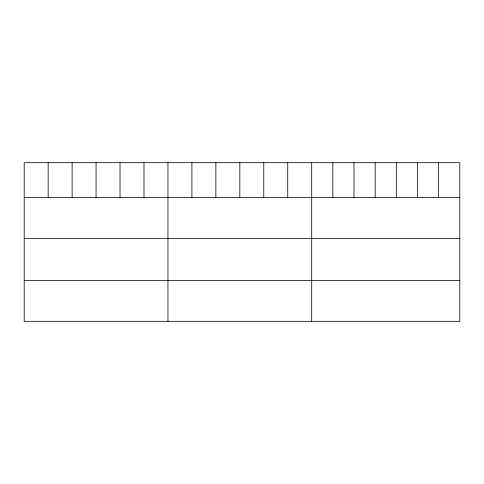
<?xml version="1.0" encoding="UTF-8"?>
<svg xmlns="http://www.w3.org/2000/svg" width="484" height="484" viewBox="0 0 484 484"><rect width="100%" height="100%" fill="white"/><g stroke="black" fill="none" stroke-linecap="round" stroke-linejoin="round"><path stroke-width="0.73" d="M459.8 197.557L459.8 321.309L24.2 321.309L24.2 162.691L459.8 162.691L459.8 197.557L24.2 197.557M24.2 238.394L459.8 238.394M24.2 280.472L459.8 280.472M438.643 162.691L438.643 197.557M417.486 162.691L417.486 197.557M396.329 162.691L396.329 197.557M375.167 162.691L375.167 197.557M354.01 162.691L354.01 197.557M332.853 162.691L332.853 197.557M311.696 162.691L311.696 321.309M287.738 162.691L287.738 197.557M263.78 162.691L263.78 197.557M239.822 162.691L239.822 197.557M215.864 162.691L215.864 197.557M191.906 162.691L191.906 197.557M167.948 162.691L167.948 321.309M143.99 162.691L143.99 197.557M120.032 162.691L120.032 197.557M96.074 162.691L96.074 197.557M72.116 162.691L72.116 197.557M48.158 162.691L48.158 197.557"/></g></svg>
